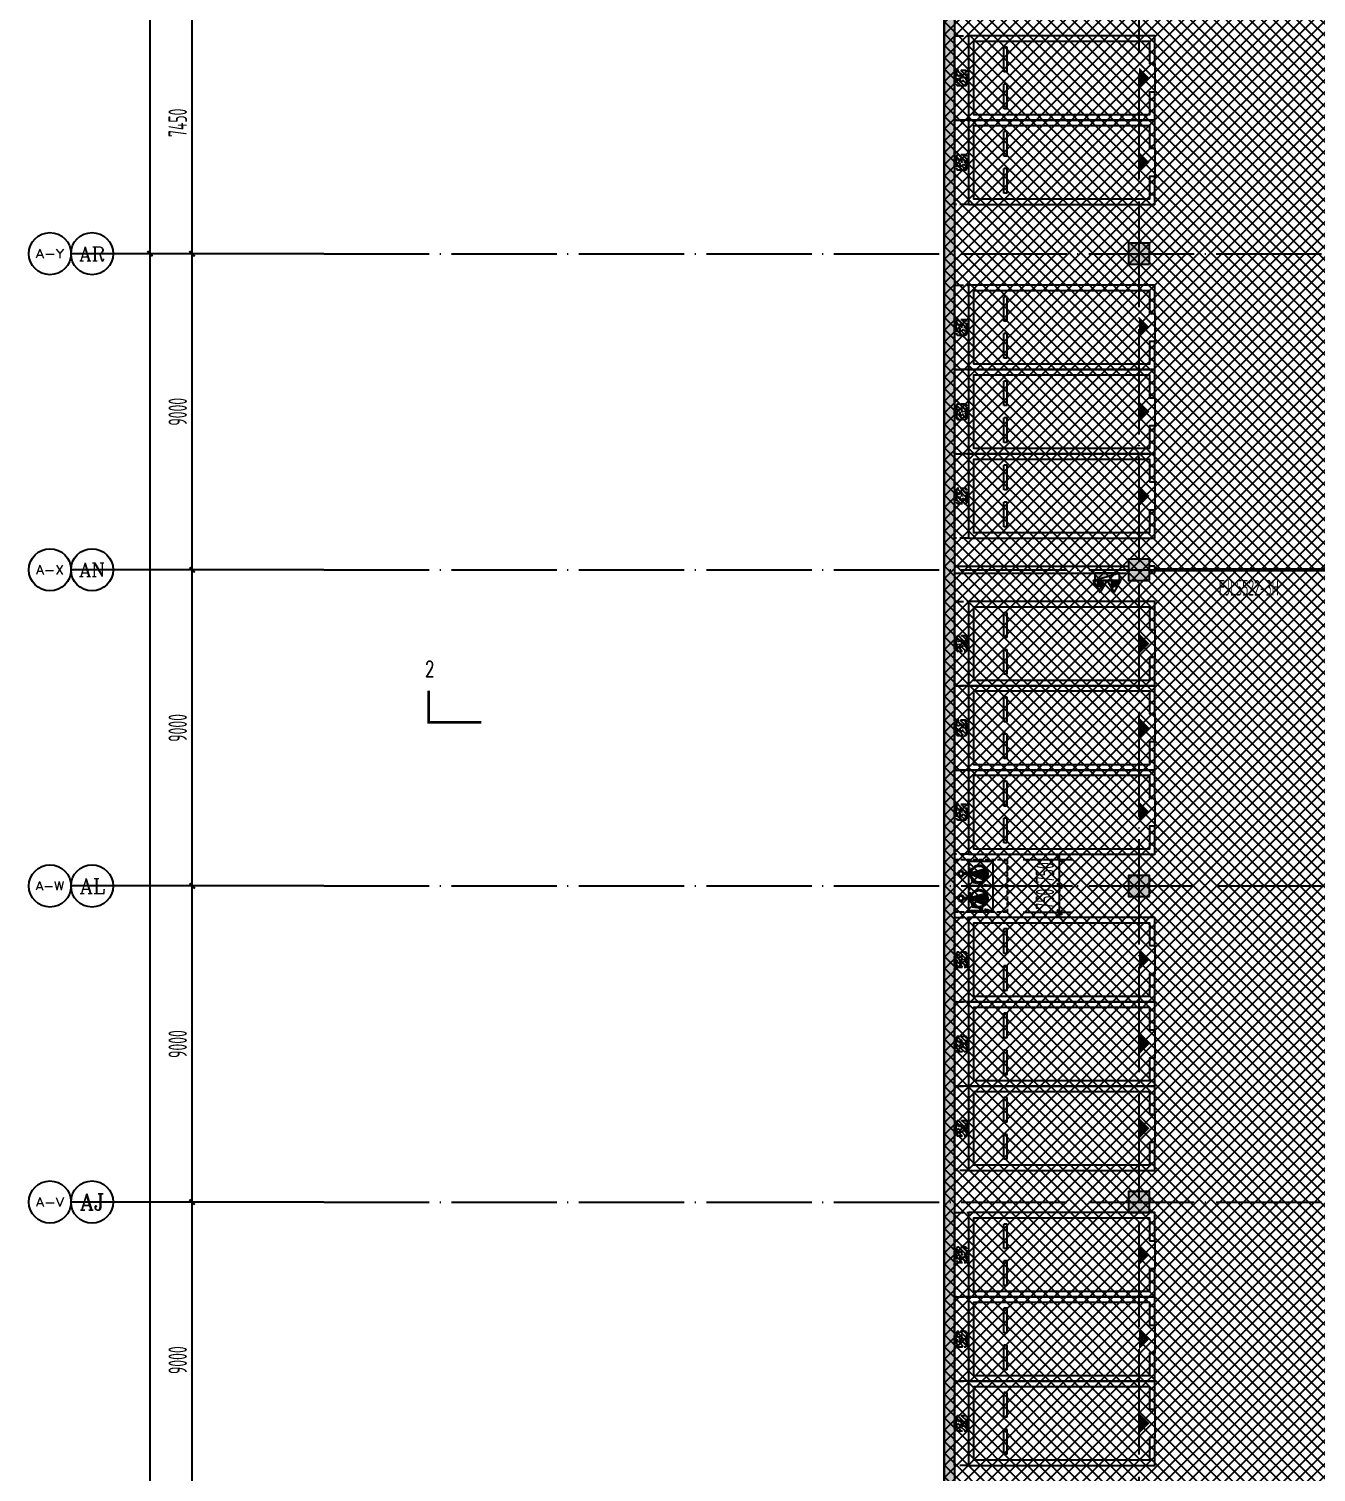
# Model space of a CAD drawing. Extents: x -473190 to 2138458, y -81875 to 2633646.
# Drawn here: x 892098 to 928751, y 117504 to 158592 of the extents above; entities that cross this region are included whole.
import ezdxf
from ezdxf.enums import TextEntityAlignment as Align

# ---------------------------------------------------------------- set-up
doc = ezdxf.new("R2010")
doc.units = 0
doc.header["$LTSCALE"] = 1000
for name, pattern in [('DASH', [0.35, 0.25, -0.1]), ('DOTE', [2.42, 2, -0.2, 0.02, -0.2]), ('排水', [1.1, 1, -0.1])]:
    doc.linetypes.add(name, pattern=pattern)
for name, color, linetype in [('00-停车位', 67, 'Continuous'), ('A-COLUMN', 2, 'Continuous'), ('A-PUB_HATCH', 8, 'Continuous'), ('A-WALL', 2, 'Continuous'), ('AXIS', 3, 'Continuous'), ('AXIS_TEXT', 7, 'Continuous'), ('car', 252, 'Continuous'), ('DIM_SYMB', 3, 'Continuous'), ('DOOR_FIRE', 4, 'Continuous'), ('DOOR_FIRE_TEXT', 7, 'Continuous'), ('DOTE', 1, 'DOTE'), ('PUB_DIM', 3, 'Continuous'), ('PUB_HATCH', 8, 'Continuous'), ('PUB_TEXT', 7, 'Continuous'), ('W-EQUIP_消火栓', 7, 'Continuous'), ('W-EQUIP_灭火器', 7, 'Continuous'), ('排水', 4, 'Continuous'), ('集水坑', 4, 'Continuous')]:
    doc.layers.add(name, color=color, linetype=linetype)
doc.layers.add('GPS-污水', color=2, linetype='排水', lineweight=40)
doc.styles.add('_TCH_AXIS', font='COMPLEX', dxfattribs={"bigfont": 'GBCBIG'})
doc.styles.add('_TCH_DIM_T3', font='tssdeng.shx', dxfattribs={"width": 0.564706, "bigfont": '@@@tssdchn.shx'})
doc.styles.add('_TCH_LABEL', font='COMPLEX', dxfattribs={"bigfont": 'GBCBIG'})
doc.styles.add('_TCH_WINDOW', font='tssdeng.shx', dxfattribs={"width": 0.8, "height": 3.5, "bigfont": 'tssdchn.shx'})
doc.styles.add('COMPLEX', font='COMPLEX.shx', dxfattribs={"width": 0.65})
doc.styles.get("Standard").update_dxf_attribs({"font": 'gbenor.shx', "bigfont": 'gbcbig.shx'})
doc.dimstyles.new('_TCH_ARCH&&150', dxfattribs={"dimtxt": 525, "dimasz": 150, "dimexe": 375, "dimexo": 450, "dimgap": 150, "dimtad": 1, "dimdec": 0, "dimzin": 0, "dimdsep": 46, "dimtxsty": '_TCH_DIM_T3', "dimblk": 'ARCHTICK', "dimcen": 0.09, "dimclrt": 7, "dimazin": 2, "dimtfac": 1, "dimtdec": 0, "dimtix": 1, "dimtmove": 2, "dimatfit": 3, "dimfxl": 0, "dimtolj": 1, "dimtzin": 0, "dimarcsym": 0})

# ---------------------------------------------------------------- blocks, each defined once
blk = doc.blocks.new('车位2400x5300')
at = {"layer": '00-停车位', "color": 251}
for p, q in [((-875, -1000), (-175, -1000)), ((-875, -1100), (-875, -1000)), ((-875, -1100), (-175, -1100)), ((-175, -1100), (-175, -1000)), ((175, -1000), (875, -1000)), ((175, -1100), (175, -1000)), ((175, -1100), (875, -1100)), ((875, -1100), (875, -1000)), ((400, -5300), (-400, -5300))]:
    blk.add_line(p, q, dxfattribs=at)
blk.add_lwpolyline([(400, -5150), (400, -5300), (1200, -5300), (1200, 0), (-1200, 0), (-1200, -5300), (-400, -5300), (-400, -5150), (-1050, -5150), (-1050, -150), (1050, -150), (1050, -5150), (400, -5150)], dxfattribs=at)
blk.add_lwpolyline([(0, -5150, 0, 600, 0), (0, -4850, 600, 600, 0)], format="xyseb", dxfattribs=at)
blk = doc.blocks.new('$SB01_1')
h = blk.add_hatch(color=256)
h.dxf.hatch_style = 1
h.paths.add_polyline_path([(-0.381, -0.323), (0.5, 0), (-0.381, 0.323)])
h.paths.add_polyline_path([(0, 0), (0.002, 0), (0.002, 0.001), (0, 0.001)], flags=24)
h.paths.add_polyline_path([(0, -0.002), (0.003, -0.002), (0.003, -0.001), (0, -0.001)], flags=24)
h.paths.add_polyline_path([(0, -0.003), (0.003, -0.003), (0.003, -0.002), (0, -0.002)], flags=24)
for p, q in [((0.5, 0), (-0.381, 0.323)), ((-0.381, 0.323), (-0.381, -0.323)), ((0.5, 0), (-0.381, -0.323))]:
    blk.add_line(p, q)
blk.add_circle((0, 0), 0.5)
at = {"flags": 1}
for tag, p in [('UNIT', (0, 0)), ('SPEC', (0, -0.002)), ('WHAT', (0, -0.003))]:
    blk.add_attdef(tag, p, '', height=0.001, dxfattribs=at)
blk = doc.blocks.new('人防集水坑')
at = {"layer": 'GPS-污水', "linetype": '排水'}
for p, q in [((307486, 701151), (307284, 701151)), ((307486, 700451), (307284, 700451))]:
    blk.add_line(p, q, dxfattribs=at)
for centre in [(307561, 701151), (307561, 700451)]:
    blk.add_circle(centre, 75, dxfattribs=at)
at = {"layer": '集水坑', "linetype": 'DASH', "ltscale": 0.5}
blk.add_lwpolyline([(306241, 700051), (306241, 701551), (307741, 701551), (307741, 700051)], close=True, dxfattribs=at)
at = {"layer": '集水坑', "linetype": 'Continuous', "ltscale": 0.5}
for points in [[(306641, 701501), (306641, 700801), (307341, 700801), (307341, 701501)], [(306641, 700801), (306641, 700101), (307341, 700101), (307341, 700801)]]:
    blk.add_lwpolyline(points, close=True, dxfattribs=at)
at = {"layer": '集水坑', "linetype": 'DASH', "ltscale": 0.5}
for points in [[(307341, 700801), (307237, 701397), (306641, 701501)], [(307347, 700101), (307243, 700697), (306647, 700801)]]:
    blk.add_lwpolyline(points, dxfattribs=at)
at = {"layer": 'GPS-污水', "linetype": '排水', "xscale": -480.0000000000002, "yscale": 480.0000000000002, "zscale": 480.0000000000002, "rotation": 176.2535374729293}
for p in [(307045, 701164, 0), (307045, 700464, 0)]:
    blk.add_blockref('$SB01_1', p, dxfattribs=at)
blk = doc.blocks.new('_ArchTick')
at = {"color": 0, "linetype": 'ByBlock', "const_width": 0.4}
blk.add_lwpolyline([(-0.5, -0.5), (0.5, 0.5)], dxfattribs=at)
blk = doc.blocks.new('*D5229')
at = {"layer": 'Defpoints', "color": 0, "transparency": 16777216}
for p in [(13734, -50418), (15220, -50418), (13734, -51168)]:
    blk.add_point(p, dxfattribs=at)
at = {"layer": 'PUB_DIM', "color": 0, "lineweight": -2, "transparency": 16777216}
for p, q in [((14184, -50418), (15595, -50418)), ((15220, -50418), (15220, -50268)), ((15220, -51168), (15220, -50418)), ((14184, -51168), (15595, -51168)), ((15220, -51168), (15220, -51318))]:
    blk.add_line(p, q, dxfattribs=at)
at = {"layer": 'PUB_DIM', "color": 0, "lineweight": -2, "transparency": 16777216, "xscale": 150, "yscale": 150, "zscale": 150}
for p, rotation in [((15220, -50418), 270), ((15220, -51168), 90)]:
    blk.add_blockref('_ArchTick', p, dxfattribs=dict(at, rotation=rotation))
at = {"layer": 'PUB_DIM', "color": 7, "transparency": 16777216, "insert": (14808, -50793), "char_height": 525, "attachment_point": 5, "rotation": 90, "style": '_TCH_DIM_T3'}
blk.add_mtext('\\A1;750', dxfattribs=at)
blk = doc.blocks.new('*D5230')
at = {"layer": 'Defpoints', "color": 0, "transparency": 16777216}
for p in [(13734, -49668), (15220, -49668), (13734, -50418)]:
    blk.add_point(p, dxfattribs=at)
at = {"layer": 'PUB_DIM', "color": 0, "lineweight": -2, "transparency": 16777216}
for p, q in [((14184, -49668), (15595, -49668)), ((15220, -49668), (15220, -49518)), ((15220, -50418), (15220, -49668)), ((14184, -50418), (15595, -50418)), ((15220, -50418), (15220, -50568))]:
    blk.add_line(p, q, dxfattribs=at)
at = {"layer": 'PUB_DIM', "color": 0, "lineweight": -2, "transparency": 16777216, "xscale": 150, "yscale": 150, "zscale": 150}
for p, rotation in [((15220, -49668), 270), ((15220, -50418), 90)]:
    blk.add_blockref('_ArchTick', p, dxfattribs=dict(at, rotation=rotation))
at = {"layer": 'PUB_DIM', "color": 7, "transparency": 16777216, "insert": (14808, -50043), "char_height": 525, "attachment_point": 5, "rotation": 90, "style": '_TCH_DIM_T3'}
blk.add_mtext('\\A1;750', dxfattribs=at)
blk = doc.blocks.new('A$C2EF10B80')
at = {"layer": 'A-PUB_HATCH'}
h = blk.add_hatch(dxfattribs=at)
h.set_pattern_fill('ANSI31', color=256, scale=50, angle=-16.4434)
h.set_pattern_definition([(45, (6188.46, 7099.97), (-56.1266, 56.1266), [])])
h.paths.add_polyline_path([(-983, -100, 0.414214), (-1033, -50), (-1184, -50), (-1091, -207), (-1210, -207), (-1204, -250), (-983, -250)])
h.paths.add_polyline_path([(-983, -250), (-1204, -250), (-1190, -350), (-1033, -350, 0.414213), (-983, -300)])
h.paths.add_polyline_path([(-1262, -250), (-1417, -250), (-1417, -300, 0.414215), (-1367, -350), (-1207, -350)])
h.paths.add_polyline_path([(-1221, -50), (-1367, -50, 0.414214), (-1417, -100), (-1417, -250), (-1262, -250), (-1320, -146), (-1212, -146)])
at = {"layer": 'car', "linetype": 'DASH', "ltscale": 0.5}
blk.add_line((-1367, -350), (-1033, -350), dxfattribs=at)
at = {"layer": 'car', "linetype": 'DASH'}
blk.add_lwpolyline([(-2400, 0), (0, 0), (0, -400), (-2400, -400)], close=True, dxfattribs=at)
at = {"layer": 'car', "linetype": 'DASH', "ltscale": 0.5}
blk.add_lwpolyline([(-1320, -146), (-1185, -390), (-1210, -207), (-1091, -207), (-1227, 23), (-1212, -146)], close=True, dxfattribs=at)
for points in [[(-1367, -50, 0.414214), (-1417, -100), (-1417, -300)], [(-1033, -350, 0.414214), (-983, -300), (-983, -100, 0.414214), (-1033, -50), (-1367, -50)]]:
    blk.add_lwpolyline(points, format="xyb", dxfattribs=at)
at = {"layer": 'car', "linetype": 'DASH'}
blk.add_arc((-1367, -300), 50, 180, 270, dxfattribs=at)
blk = doc.blocks.new('A$C77CA03F4')
at = {"rotation": 16.44344089606073}
for p in [(6792, 2422), (4490, 1742), (2189, 1063)]:
    blk.add_blockref('A$C2EF10B80', p, dxfattribs=at)
blk = doc.blocks.new('$TwtSys$00000434')
for p, q in [((-0.5, 0.5), (-0.5, -0.5)), ((-0.5, -0.5), (0.5, 0.5)), ((0.5, 0.5), (-0.5, 0.5)), ((0.5, -0.5), (0.5, 0.5)), ((-0.5, -0.5), (0.5, -0.5))]:
    blk.add_line(p, q)
blk.add_solid([(0.5, -0.5), (0.5, 0.5), (-0.5, -0.5)])
blk = doc.blocks.new('$TwtSys$00000546')
h = blk.add_hatch()
h.set_pattern_fill('ANSI31', color=256, scale=200, style=0)
h.set_pattern_definition([(45, (-38543.802, -6670.83), (-17.67767, 17.67767), [])])
h.paths.add_polyline_path([(-65, 174), (65, 174), (65, 44), (-65, 44)])
for points in [[(0, 344), (-198, 0), (198, 0)], [(-65, 174), (65, 174), (65, 44), (-65, 44)]]:
    blk.add_lwpolyline(points, close=True)
blk = doc.blocks.new('ADFASDF')
h = blk.add_hatch()
h.set_pattern_fill('ANSI37', color=8, scale=150)
h.set_pattern_definition([(45, (0, 0), (-168.3798, 168.3798), []), (135, (0, 0), (-168.3798, -168.3798), [])])
h.paths.add_polyline_path([(521397, 239186), (521397, 224886), (539697, 224886), (539697, 169261), (524947, 169261), (524947, 171211), (527822, 171211), (527922, 176611), (501318, 176611), (501125, 109884), (530547, 109887), (530547, 107449), (538188, 100503), (536147, 98236), (540086, 94690), (517812, 69953), (517812, 59790), (482108, 20136), (405247, 20136), (405247, 26086), (391997, 40436), (391997, 64736), (399997, 64738), (399997, 239186), (409022, 239186)])
blk.add_lwpolyline([(399997, 64738), (399997, 239186), (409022, 239186), (521397, 239186)])
blk = doc.blocks.new('*D1844')
at = {"layer": 'AXIS', "color": 0, "lineweight": -2, "transparency": 16777216}
for p, q in [((900048, 125192), (896373, 125192)), ((896748, 116192), (896748, 125192)), ((900048, 116192), (896373, 116192))]:
    blk.add_line(p, q, dxfattribs=at)
at = {"layer": 'Defpoints', "color": 0, "transparency": 16777216}
for p in [(896748, 125192), (900498, 125192), (900498, 116192)]:
    blk.add_point(p, dxfattribs=at)
at = {"layer": 'AXIS', "color": 0, "lineweight": -2, "transparency": 16777216, "xscale": 150, "yscale": 150, "zscale": 150}
for p, rotation in [((896748, 125192), 90), ((896748, 116192), 270)]:
    blk.add_blockref('_ArchTick', p, dxfattribs=dict(at, rotation=rotation))
at = {"layer": 'AXIS', "color": 7, "transparency": 16777216, "insert": (896336, 120692), "char_height": 525, "attachment_point": 5, "rotation": 90, "style": '_TCH_DIM_T3'}
blk.add_mtext('\\A1;9000', dxfattribs=at)
blk = doc.blocks.new('*D1845')
at = {"layer": 'AXIS', "color": 0, "lineweight": -2, "transparency": 16777216}
for p, q in [((900048, 134192), (896373, 134192)), ((896748, 125192), (896748, 134192)), ((900048, 125192), (896373, 125192))]:
    blk.add_line(p, q, dxfattribs=at)
at = {"layer": 'Defpoints', "color": 0, "transparency": 16777216}
for p in [(896748, 134192), (900498, 134192), (900498, 125192)]:
    blk.add_point(p, dxfattribs=at)
at = {"layer": 'AXIS', "color": 0, "lineweight": -2, "transparency": 16777216, "xscale": 150, "yscale": 150, "zscale": 150}
for p, rotation in [((896748, 134192), 90), ((896748, 125192), 270)]:
    blk.add_blockref('_ArchTick', p, dxfattribs=dict(at, rotation=rotation))
at = {"layer": 'AXIS', "color": 7, "transparency": 16777216, "insert": (896336, 129692), "char_height": 525, "attachment_point": 5, "rotation": 90, "style": '_TCH_DIM_T3'}
blk.add_mtext('\\A1;9000', dxfattribs=at)
blk = doc.blocks.new('*D1846')
at = {"layer": 'AXIS', "color": 0, "lineweight": -2, "transparency": 16777216}
for p, q in [((900048, 143192), (896373, 143192)), ((896748, 134192), (896748, 143192)), ((900048, 134192), (896373, 134192))]:
    blk.add_line(p, q, dxfattribs=at)
at = {"layer": 'Defpoints', "color": 0, "transparency": 16777216}
for p in [(896748, 143192), (900498, 143192), (900498, 134192)]:
    blk.add_point(p, dxfattribs=at)
at = {"layer": 'AXIS', "color": 0, "lineweight": -2, "transparency": 16777216, "xscale": 150, "yscale": 150, "zscale": 150}
for p, rotation in [((896748, 143192), 90), ((896748, 134192), 270)]:
    blk.add_blockref('_ArchTick', p, dxfattribs=dict(at, rotation=rotation))
at = {"layer": 'AXIS', "color": 7, "transparency": 16777216, "insert": (896336, 138692), "char_height": 525, "attachment_point": 5, "rotation": 90, "style": '_TCH_DIM_T3'}
blk.add_mtext('\\A1;9000', dxfattribs=at)
blk = doc.blocks.new('*D1847')
at = {"layer": 'AXIS', "color": 0, "lineweight": -2, "transparency": 16777216}
for p, q in [((900048, 152192), (896373, 152192)), ((896748, 143192), (896748, 152192)), ((900048, 143192), (896373, 143192))]:
    blk.add_line(p, q, dxfattribs=at)
at = {"layer": 'Defpoints', "color": 0, "transparency": 16777216}
for p in [(896748, 152192), (900498, 152192), (900498, 143192)]:
    blk.add_point(p, dxfattribs=at)
at = {"layer": 'AXIS', "color": 0, "lineweight": -2, "transparency": 16777216, "xscale": 150, "yscale": 150, "zscale": 150}
for p, rotation in [((896748, 152192), 90), ((896748, 143192), 270)]:
    blk.add_blockref('_ArchTick', p, dxfattribs=dict(at, rotation=rotation))
at = {"layer": 'AXIS', "color": 7, "transparency": 16777216, "insert": (896336, 147692), "char_height": 525, "attachment_point": 5, "rotation": 90, "style": '_TCH_DIM_T3'}
blk.add_mtext('\\A1;9000', dxfattribs=at)
blk = doc.blocks.new('*D1848')
at = {"layer": 'AXIS', "color": 0, "lineweight": -2, "transparency": 16777216}
for p, q in [((900048, 159642), (896373, 159642)), ((896748, 152192), (896748, 159642)), ((900048, 152192), (896373, 152192))]:
    blk.add_line(p, q, dxfattribs=at)
at = {"layer": 'Defpoints', "color": 0, "transparency": 16777216}
for p in [(896748, 159642), (900498, 159642), (900498, 152192)]:
    blk.add_point(p, dxfattribs=at)
at = {"layer": 'AXIS', "color": 0, "lineweight": -2, "transparency": 16777216, "xscale": 150, "yscale": 150, "zscale": 150}
for p, rotation in [((896748, 159642), 90), ((896748, 152192), 270)]:
    blk.add_blockref('_ArchTick', p, dxfattribs=dict(at, rotation=rotation))
at = {"layer": 'AXIS', "color": 7, "transparency": 16777216, "insert": (896336, 155917), "char_height": 525, "attachment_point": 5, "rotation": 90, "style": '_TCH_DIM_T3'}
blk.add_mtext('\\A1;7450', dxfattribs=at)
blk = doc.blocks.new('*D1849')
at = {"layer": 'AXIS', "color": 0, "lineweight": -2, "transparency": 16777216}
for p, q in [((900048, 159642), (895173, 159642)), ((895548, -48808), (895548, 159642)), ((900048, -48808), (895173, -48808))]:
    blk.add_line(p, q, dxfattribs=at)
at = {"layer": 'Defpoints', "color": 0, "transparency": 16777216}
for p in [(895548, 159642), (900498, 159642), (900498, -48808)]:
    blk.add_point(p, dxfattribs=at)
at = {"layer": 'AXIS', "color": 0, "lineweight": -2, "transparency": 16777216, "xscale": 150, "yscale": 150, "zscale": 150}
for p, rotation in [((895548, 159642), 90), ((895548, -48808), 270)]:
    blk.add_blockref('_ArchTick', p, dxfattribs=dict(at, rotation=rotation))
at = {"layer": 'AXIS', "color": 7, "transparency": 16777216, "insert": (895136, 55417), "char_height": 525, "attachment_point": 5, "rotation": 90, "style": '_TCH_DIM_T3'}
blk.add_mtext('\\A1;208450', dxfattribs=at)
blk = doc.blocks.new('*D1931')
at = {"layer": 'AXIS', "color": 0, "lineweight": -2, "transparency": 16777216}
for p, q in [((900048, 125192), (896373, 125192)), ((896748, 116192), (896748, 125192)), ((900048, 116192), (896373, 116192))]:
    blk.add_line(p, q, dxfattribs=at)
at = {"layer": 'Defpoints', "color": 0, "transparency": 16777216}
for p in [(896748, 125192), (900498, 125192), (900498, 116192)]:
    blk.add_point(p, dxfattribs=at)
at = {"layer": 'AXIS', "color": 0, "lineweight": -2, "transparency": 16777216, "xscale": 150, "yscale": 150, "zscale": 150}
for p, rotation in [((896748, 125192), 90), ((896748, 116192), 270)]:
    blk.add_blockref('_ArchTick', p, dxfattribs=dict(at, rotation=rotation))
at = {"layer": 'AXIS', "color": 7, "transparency": 16777216, "insert": (896336, 120692), "char_height": 525, "attachment_point": 5, "rotation": 90, "style": '_TCH_DIM_T3'}
blk.add_mtext('\\A1;9000', dxfattribs=at)
blk = doc.blocks.new('*D1932')
at = {"layer": 'AXIS', "color": 0, "lineweight": -2, "transparency": 16777216}
for p, q in [((900048, 134192), (896373, 134192)), ((896748, 125192), (896748, 134192)), ((900048, 125192), (896373, 125192))]:
    blk.add_line(p, q, dxfattribs=at)
at = {"layer": 'Defpoints', "color": 0, "transparency": 16777216}
for p in [(896748, 134192), (900498, 134192), (900498, 125192)]:
    blk.add_point(p, dxfattribs=at)
at = {"layer": 'AXIS', "color": 0, "lineweight": -2, "transparency": 16777216, "xscale": 150, "yscale": 150, "zscale": 150}
for p, rotation in [((896748, 134192), 90), ((896748, 125192), 270)]:
    blk.add_blockref('_ArchTick', p, dxfattribs=dict(at, rotation=rotation))
at = {"layer": 'AXIS', "color": 7, "transparency": 16777216, "insert": (896336, 129692), "char_height": 525, "attachment_point": 5, "rotation": 90, "style": '_TCH_DIM_T3'}
blk.add_mtext('\\A1;9000', dxfattribs=at)
blk = doc.blocks.new('*D1933')
at = {"layer": 'AXIS', "color": 0, "lineweight": -2, "transparency": 16777216}
for p, q in [((900048, 143192), (896373, 143192)), ((896748, 134192), (896748, 143192)), ((900048, 134192), (896373, 134192))]:
    blk.add_line(p, q, dxfattribs=at)
at = {"layer": 'Defpoints', "color": 0, "transparency": 16777216}
for p in [(896748, 143192), (900498, 143192), (900498, 134192)]:
    blk.add_point(p, dxfattribs=at)
at = {"layer": 'AXIS', "color": 0, "lineweight": -2, "transparency": 16777216, "xscale": 150, "yscale": 150, "zscale": 150}
for p, rotation in [((896748, 143192), 90), ((896748, 134192), 270)]:
    blk.add_blockref('_ArchTick', p, dxfattribs=dict(at, rotation=rotation))
at = {"layer": 'AXIS', "color": 7, "transparency": 16777216, "insert": (896336, 138692), "char_height": 525, "attachment_point": 5, "rotation": 90, "style": '_TCH_DIM_T3'}
blk.add_mtext('\\A1;9000', dxfattribs=at)
blk = doc.blocks.new('*D1934')
at = {"layer": 'AXIS', "color": 0, "lineweight": -2, "transparency": 16777216}
for p, q in [((900048, 152192), (896373, 152192)), ((896748, 143192), (896748, 152192)), ((900048, 143192), (896373, 143192))]:
    blk.add_line(p, q, dxfattribs=at)
at = {"layer": 'Defpoints', "color": 0, "transparency": 16777216}
for p in [(896748, 152192), (900498, 152192), (900498, 143192)]:
    blk.add_point(p, dxfattribs=at)
at = {"layer": 'AXIS', "color": 0, "lineweight": -2, "transparency": 16777216, "xscale": 150, "yscale": 150, "zscale": 150}
for p, rotation in [((896748, 152192), 90), ((896748, 143192), 270)]:
    blk.add_blockref('_ArchTick', p, dxfattribs=dict(at, rotation=rotation))
at = {"layer": 'AXIS', "color": 7, "transparency": 16777216, "insert": (896336, 147692), "char_height": 525, "attachment_point": 5, "rotation": 90, "style": '_TCH_DIM_T3'}
blk.add_mtext('\\A1;9000', dxfattribs=at)
blk = doc.blocks.new('*D1935')
at = {"layer": 'AXIS', "color": 0, "lineweight": -2, "transparency": 16777216}
for p, q in [((900048, 159642), (896373, 159642)), ((896748, 152192), (896748, 159642)), ((900048, 152192), (896373, 152192))]:
    blk.add_line(p, q, dxfattribs=at)
at = {"layer": 'Defpoints', "color": 0, "transparency": 16777216}
for p in [(896748, 159642), (900498, 159642), (900498, 152192)]:
    blk.add_point(p, dxfattribs=at)
at = {"layer": 'AXIS', "color": 0, "lineweight": -2, "transparency": 16777216, "xscale": 150, "yscale": 150, "zscale": 150}
for p, rotation in [((896748, 159642), 90), ((896748, 152192), 270)]:
    blk.add_blockref('_ArchTick', p, dxfattribs=dict(at, rotation=rotation))
at = {"layer": 'AXIS', "color": 7, "transparency": 16777216, "insert": (896336, 155917), "char_height": 525, "attachment_point": 5, "rotation": 90, "style": '_TCH_DIM_T3'}
blk.add_mtext('\\A1;7450', dxfattribs=at)
blk = doc.blocks.new('*D1936')
at = {"layer": 'AXIS', "color": 0, "lineweight": -2, "transparency": 16777216}
for p, q in [((900048, 152192), (895173, 152192)), ((895548, -48808), (895548, 152192)), ((900048, -48808), (895173, -48808))]:
    blk.add_line(p, q, dxfattribs=at)
at = {"layer": 'Defpoints', "color": 0, "transparency": 16777216}
for p in [(895548, 152192), (900498, 152192), (900498, -48808)]:
    blk.add_point(p, dxfattribs=at)
at = {"layer": 'AXIS', "color": 0, "lineweight": -2, "transparency": 16777216, "xscale": 150, "yscale": 150, "zscale": 150}
for p, rotation in [((895548, 152192), 90), ((895548, -48808), 270)]:
    blk.add_blockref('_ArchTick', p, dxfattribs=dict(at, rotation=rotation))
at = {"layer": 'AXIS', "color": 7, "transparency": 16777216, "insert": (895136, 51692), "char_height": 525, "attachment_point": 5, "rotation": 90, "style": '_TCH_DIM_T3'}
blk.add_mtext('\\A1;201000', dxfattribs=at)
blk = doc.blocks.new('$DorLib2D$00000213')
at = {"color": 0, "linetype": 'DASH', "const_width": 0.02}
blk.add_lwpolyline([(0.5, 0), (-0.5, 0)], dxfattribs=at)
blk = doc.blocks.new('_FZH')
blk.add_lwpolyline([(-0.5, -0.5), (0.5, -0.5), (0.5, 0.5), (-0.5, 0.5)], close=True)
at = {"layer": 'PUB_HATCH'}
blk.add_solid([(-0.5, -0.5), (0.5, -0.5), (-0.5, 0.5), (0.5, 0.5)], dxfattribs=at)
blk = doc.blocks.new('_AXISO')
blk.add_circle((0, 0), 0.5)
at = {"layer": 'AXIS_TEXT', "style": 'COMPLEX', "width": 1.041667}
blk.add_attdef('A', text='', height=0.56, dxfattribs=at).set_placement((-0.25, -0.28), (0.25, -0.28), align=Align.FIT)
blk = doc.blocks.new('A$C3672542B')
at = {"layer": '排水', "color": 3, "linetype": 'DASH'}
for points in [[(14974.2, -48427.7, 0, 0, 0), (14262.3, -49139.6, 160, 0, 0), (13838.1, -49563.9, 0, 0, 0)], [(14974.2, -52408.7, 0, 0, 0), (14262.3, -51696.8, 160, 0, 0), (13838.1, -51272.6, 0, 0, 0)]]:
    blk.add_lwpolyline(points, format="xyseb", dxfattribs=at)
at = {"layer": '集水坑', "linetype": 'Continuous', "rotation": 180}
blk.add_blockref('人防集水坑', (319974.7, 650382.5), dxfattribs=at)
at = {"layer": 'PUB_DIM'}
for p1, p2, picture, middle in [((13733.7, -50418.2), (13733.7, -49668.2), '*D5230', (14807.5, -50043.2)), ((13733.7, -51168.2), (13733.7, -50418.2), '*D5229', (14807.5, -50793.2))]:
    dim = blk.add_aligned_dim(p1=p1, p2=p2, distance=-1486.3, dimstyle='_TCH_ARCH&&150', dxfattribs=at)
    dim.commit()
    dim.dimension.update_dxf_attribs({"geometry": picture, "text_midpoint": middle})

msp = doc.modelspace()

# ---------------------------------------------------------------- hatches: boundary and pattern name
at = {"layer": 'PUB_HATCH'}
msp.add_hatch(color=256, dxfattribs=at).paths.add_polyline_path([(918456.7, 164642.4), (918156.7, 164942.4), (918156.7, 107192.4), (918456.7, 107192.4)])

# ---------------------------------------------------------------- linework, layer by layer
at = {"layer": 'A-WALL'}
for p, q in [((918156.7, 164942.4), (918156.7, 107192.4)), ((918456.7, 164642.4), (918456.7, 107192.4)), ((918456.7, 143292.4), (923406.7, 143292.4)), ((918456.7, 143292.4), (918456.7, 143092.4)), ((918456.7, 143092.4), (923406.7, 143092.4)), ((924156.7, 143292.4), (924006.7, 143292.4)), ((924006.7, 143092.4), (924156.7, 143092.4)), ((924156.7, 143092.4), (924156.7, 143292.4))]:
    msp.add_line(p, q, dxfattribs=at)
at = {"layer": 'AXIS'}
for p, q in [((900498, 152192.4), (893298, 152192.4)), ((900498, 152192.4), (894498, 152192.4)), ((900498, 143192.4), (893298, 143192.4)), ((900498, 143192.4), (894498, 143192.4)), ((900498, 134192.4), (893298, 134192.4)), ((900498, 134192.4), (894498, 134192.4)), ((900498, 125192.4), (893298, 125192.4)), ((900498, 125192.4), (894498, 125192.4))]:
    msp.add_line(p, q, dxfattribs=at)
for centre in [(893898, 152192.4), (893898, 143192.4), (893898, 134192.4), (893898, 125192.4)]:
    msp.add_circle(centre, 600, dxfattribs=at)
at = {"layer": 'DIM_SYMB', "const_width": 75}
msp.add_lwpolyline([(903480.9, 139753.6), (903480.9, 138853.6), (904980.9, 138853.6)], dxfattribs=at)
at = {"layer": 'DOTE', "color": 127, "linetype": 'DOTE', "ltscale": 1.5}
for p, q in [((918456.7, 171823.5), (918456.7, -58315.4)), ((923706.7, 171823.5), (923706.7, -58315.4))]:
    msp.add_line(p, q, dxfattribs=at)
at = {"layer": 'DOTE', "color": 16, "linetype": 'DOTE', "ltscale": 1.5}
for p, q in [((900498, 152192.4), (1024406.7, 152192.4)), ((900498, 143192.4), (1024406.7, 143192.4)), ((900498, 134192.4), (1024406.7, 134192.4)), ((900498, 125192.4), (1024406.7, 125192.4))]:
    msp.add_line(p, q, dxfattribs=at)

# ---------------------------------------------------------------- block references
for name, p in [('A$C3672542B', (906223, 184610.6)), ('ADFASDF', (518159.5, -74243.9))]:
    msp.add_blockref(name, p)
for name, p, rotation in [('A$C2EF10B80', (918456.7, 158392.4), 89.99999732376651), ('A$C2EF10B80', (918456.7, 155992.4), 89.99999732376651), ('A$C77CA03F4', (918856.7, 144092.4), 73.55655642770577), ('A$C77CA03F4', (918856.7, 135092.4), 73.55655642770577), ('A$C77CA03F4', (918856.7, 126092.4), 73.55655642770577), ('A$C77CA03F4', (918856.7, 117692.4), 73.55655642770577)]:
    msp.add_blockref(name, p, dxfattribs=dict(rotation=rotation))
at = {"layer": '00-停车位', "rotation": 89.99999999229208}
for p in [(918856.7, 157192.4), (918856.7, 154792.4), (918856.7, 150092.4), (918856.7, 147692.4), (918856.7, 145292.4), (918856.7, 141092.4), (918856.7, 138692.4), (918856.7, 136292.4), (918856.7, 132092.4), (918856.7, 129692.4), (918856.7, 127292.4), (918856.7, 123692.4), (918856.7, 121292.4), (918856.7, 118892.4)]:
    msp.add_blockref('车位2400x5300', p, dxfattribs=at)
at = {"layer": 'A-COLUMN', "xscale": 600, "yscale": 600, "zscale": 600, "rotation": 90}
for p in [(923706.7, 152192.4), (923706.7, 143192.4), (923706.7, 134192.4), (923706.7, 125192.4)]:
    msp.add_blockref('_FZH', p, dxfattribs=at)
at = {"layer": 'AXIS'}
ref = msp.add_blockref('_AXISO', (892698, 152192.4), dxfattribs=dict(at, xscale=1200, yscale=1200, zscale=1200))
ref.add_attrib('A', 'A-Y', dxfattribs={"layer": 'AXIS_TEXT', "height": 254.69, "style": '_TCH_AXIS'}).set_placement((892297.8, 152065), (893098.3, 152065), align=Align.FIT)
ref = msp.add_blockref('_AXISO', (892698, 143192.4), dxfattribs=dict(at, xscale=1200, yscale=1200, zscale=1200))
ref.add_attrib('A', 'A-X', dxfattribs={"layer": 'AXIS_TEXT', "height": 258.24, "style": '_TCH_AXIS'}).set_placement((892298.4, 143063.2), (893097.7, 143063.2), align=Align.FIT)
ref = msp.add_blockref('_AXISO', (892698, 134192.4), dxfattribs=dict(at, xscale=1200, yscale=1200, zscale=1200))
ref.add_attrib('A', 'A-W', dxfattribs={"layer": 'AXIS_TEXT', "height": 244.58, "style": '_TCH_AXIS'}).set_placement((892296.2, 134070.1), (893099.8, 134070.1), align=Align.FIT)
ref = msp.add_blockref('_AXISO', (892698, 125192.4), dxfattribs=dict(at, xscale=1200, yscale=1200, zscale=1200))
ref.add_attrib('A', 'A-V', dxfattribs={"layer": 'AXIS_TEXT', "height": 258.24, "style": '_TCH_AXIS'}).set_placement((892298.4, 125063.2), (893097.7, 125063.2), align=Align.FIT)
at = {"layer": 'DOOR_FIRE'}
ref = msp.add_blockref('$DorLib2D$00000213', (926906.7, 143192.4), dxfattribs=dict(at, xscale=-5500, yscale=-5500, zscale=200, rotation=7.947361093397565e-12))
ref.add_attrib('A', 'FJL5522-3H', (925981.1, 142458.1), dxfattribs={"layer": 'DOOR_FIRE_TEXT', "height": 446.25, "style": '_TCH_WINDOW', "width": 0.564706})
at = {"layer": 'W-EQUIP_消火栓', "xscale": 700, "yscale": 200, "zscale": 700, "rotation": 180.0000000000075}
msp.add_blockref('$TwtSys$00000434', (922798, 142992.4), dxfattribs=at)
at = {"layer": 'W-EQUIP_灭火器', "rotation": 180.0000000000075}
for p in [(922599.7, 142892.4), (922996.4, 142892.4)]:
    msp.add_blockref('$TwtSys$00000546', p, dxfattribs=at)

# ---------------------------------------------------------------- texts
at = {"layer": 'AXIS_TEXT', "style": '_TCH_AXIS'}
for s, height, p, p2 in [('AR', 398.24, (893528.2, 151993.2), (894267.8, 151993.2)), ('AN', 390.46, (893526.2, 142997.1), (894269.9, 142997.1)), ('AL', 423.25, (893535.2, 133980.7), (894260.8, 133980.7)), ('AJ', 460.87, (893546.9, 124961.9), (894249.2, 124961.9))]:
    msp.add_text(s, height=height, dxfattribs=at).set_placement(p, p2, align=Align.FIT)
at = {"layer": 'PUB_TEXT', "style": '_TCH_LABEL', "width": 0.705882}
msp.add_text('2', height=446.2, dxfattribs=at).set_placement((903375.9, 140149.2))

# ---------------------------------------------------------------- dimensions: what is measured, and where the dimension line sits
at = {"layer": 'AXIS'}
for p1, p2, distance, picture, middle in [((900498, -48807.6), (900498, 159642.4), 4950, '*D1849', (895135.5, 55417.4)), ((900498, 152192.4), (900498, 159642.4), 3750, '*D1848', (896335.5, 155917.4)), ((900498, 152192.4), (900498, 159642.4), 3750, '*D1935', (896335.5, 155917.4)), ((900498, -48807.6), (900498, 152192.4), 4950, '*D1936', (895135.5, 51692.4)), ((900498, 143192.4), (900498, 152192.4), 3750, '*D1847', (896335.5, 147692.4)), ((900498, 143192.4), (900498, 152192.4), 3750, '*D1934', (896335.5, 147692.4)), ((900498, 134192.4), (900498, 143192.4), 3750, '*D1846', (896335.5, 138692.4)), ((900498, 134192.4), (900498, 143192.4), 3750, '*D1933', (896335.5, 138692.4)), ((900498, 125192.4), (900498, 134192.4), 3750, '*D1845', (896335.5, 129692.4)), ((900498, 125192.4), (900498, 134192.4), 3750, '*D1932', (896335.5, 129692.4)), ((900498, 116192.4), (900498, 125192.4), 3750, '*D1844', (896335.5, 120692.4)), ((900498, 116192.4), (900498, 125192.4), 3750, '*D1931', (896335.5, 120692.4))]:
    dim = msp.add_aligned_dim(p1=p1, p2=p2, distance=distance, dimstyle='_TCH_ARCH&&150', dxfattribs=at)
    dim.commit()
    dim.dimension.update_dxf_attribs({"geometry": picture, "text_midpoint": middle})

doc.saveas('drawing.dxf')
